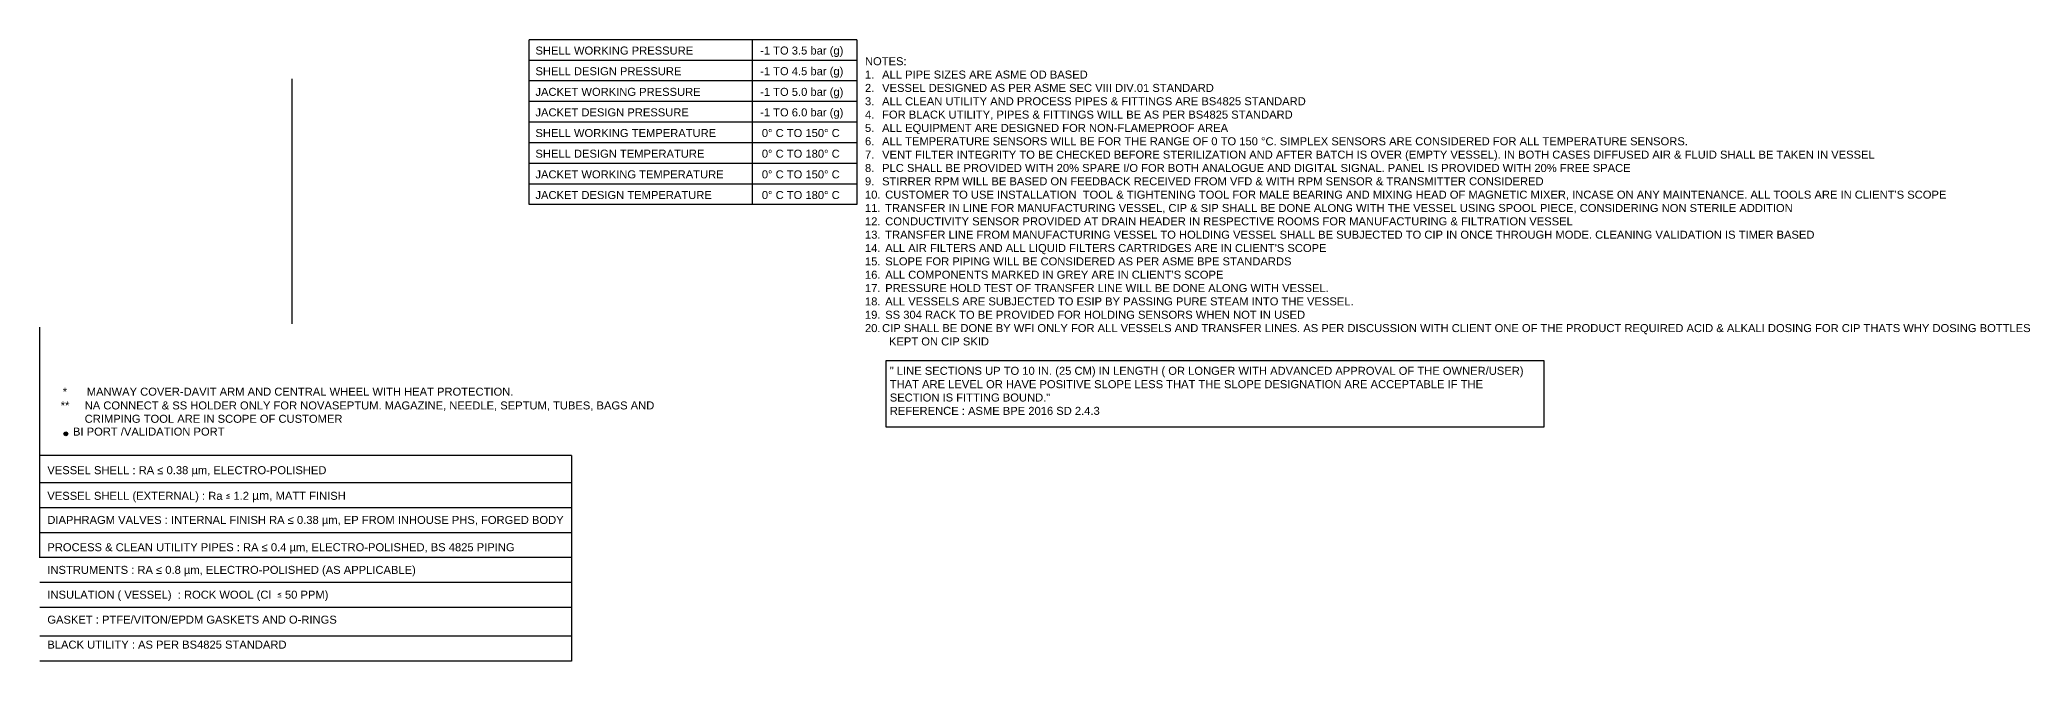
# Model space of a CAD drawing. Header units: millimetres. Extents: x -6754 to 5895, y -4820 to 1016.
# Drawn here: x -6302 to -5146, y -2541 to -2180 of the extents above; entities that cross this region are included whole.
import ezdxf

# ---------------------------------------------------------------- set-up
doc = ezdxf.new("R2010")
doc.units = ezdxf.units.MM
doc.layers.get('0').update_dxf_attribs({"linetype": 'CONTINUOUS'})
doc.layers.add('R2', color=1, linetype='CONTINUOUS')
doc.styles.get("Standard").update_dxf_attribs({"font": 'arial.ttf'})

msp = doc.modelspace()

# ---------------------------------------------------------------- hatches: boundary and pattern name
h = msp.add_hatch(color=256)
edge = h.paths.add_edge_path()
edge.add_arc((-6287.1, -2409.1), 1.11, -75.9487, 168.5408, ccw=False)
edge.add_arc((-6287.1, -2409.1), 1.11, 168.5408, 284.0513, ccw=False)

# ---------------------------------------------------------------- linework, layer by layer
for p, q in [((-5827.7, -2180.3), (-6018, -2180.3)), ((-6018, -2276), (-6018, -2180.3)), ((-5888.5, -2180.3), (-5888.5, -2276)), ((-5827.7, -2180.3), (-5827.7, -2276)), ((-5827.7, -2192.3), (-6018, -2192.3)), ((-6155.6, -2345.3), (-6155.6, -2202.9)), ((-5827.7, -2204.2), (-6018, -2204.2)), ((-5827.7, -2216.2), (-6018, -2216.2)), ((-5827.7, -2228.2), (-6018, -2228.2)), ((-5827.7, -2240.2), (-6018, -2240.2)), ((-5827.7, -2252.2), (-6018, -2252.2)), ((-5827.7, -2264.1), (-6018, -2264.1)), ((-5827.7, -2276), (-6018, -2276)), ((-6302.2, -2481.1), (-6302.2, -2347.2)), ((-5993.3, -2421.7), (-6302.2, -2421.7)), ((-5993.3, -2421.7), (-5993.3, -2541.1)), ((-5993.3, -2437.6), (-6302.2, -2437.6)), ((-5993.3, -2452.1), (-6302.2, -2452.1)), ((-5993.3, -2466.6), (-6302.2, -2466.6)), ((-5993.3, -2481), (-6302.2, -2481)), ((-5993.3, -2495.5), (-6302.2, -2495.5)), ((-5993.3, -2510), (-6302.2, -2510)), ((-5993.3, -2526.7), (-6302.2, -2526.7)), ((-5993.3, -2541.1), (-6302.2, -2541.1))]:
    msp.add_line(p, q)
msp.add_circle((-6287.1, -2409.1), 1.11)
at = {"layer": 'R2', "color": 1}
msp.add_lwpolyline([(-5810.6, -2366.5), (-5428.5, -2366.5), (-5428.5, -2405.2), (-5810.6, -2405.2)], close=True, dxfattribs=at)

# ---------------------------------------------------------------- texts
at = {"attachment_point": 1}
for s, insert, char_height, width in [('SHELL WORKING PRESSURE', (-6014.3, -2184.2), 4.648, 368.9), ('-1 TO 3.5 bar (g)', (-5883.8, -2184.2), 4.648, 368.9), ('SHELL DESIGN PRESSURE', (-6014.3, -2196.2), 4.648, 368.9), ('-1 TO 4.5 bar (g)', (-5883.8, -2196.2), 4.648, 368.9), ("NOTES:\\P\\pxi-3,l3,t2.14103;1.^IALL PIPE SIZES ARE ASME OD BASED\\P2.^IVESSEL DESIGNED AS PER ASME SEC VIII DIV.01 STANDARD  \\P3.^IALL CLEAN UTILITY AND PROCESS PIPES & FITTINGS ARE BS4825 STANDARD \\P4.^IFOR BLACK UTILITY, PIPES & FITTINGS WILL BE AS PER BS4825 STANDARD \\P5.^IALL EQUIPMENT ARE DESIGNED FOR NON-FLAMEPROOF AREA \\P6.^IALL TEMPERATURE SENSORS WILL BE FOR THE RANGE OF 0 TO 150 °C. SIMPLEX SENSORS ARE CONSIDERED FOR ALL TEMPERATURE SENSORS.  \\P7.^IVENT FILTER INTEGRITY TO BE CHECKED BEFORE STERILIZATION AND AFTER BATCH IS OVER (EMPTY VESSEL). IN BOTH CASES DIFFUSED AIR & FLUID SHALL BE TAKEN IN VESSEL \\P8.^IPLC SHALL BE PROVIDED WITH 20% SPARE I/O FOR BOTH ANALOGUE AND DIGITAL SIGNAL. PANEL IS PROVIDED WITH 20% FREE SPACE  \\P9.^ISTIRRER RPM WILL BE BASED ON FEEDBACK RECEIVED FROM VFD & WITH RPM SENSOR & TRANSMITTER CONSIDERED{\\fTrebuchet MS|b0|i0|c0|p34; } \\P10.^I CUSTOMER TO USE INSTALLATION  TOOL & TIGHTENING TOOL FOR MALE BEARING AND MIXING HEAD OF MAGNETIC MIXER, INCASE ON ANY MAINTENANCE. ALL TOOLS ARE IN CLIENT'S SCOPE \\P11.^I TRANSFER IN LINE FOR MANUFACTURING VESSEL, CIP & SIP SHALL BE DONE ALONG WITH THE VESSEL USING SPOOL PIECE, CONSIDERING NON STERILE ADDITION \\P12.^I CONDUCTIVITY SENSOR PROVIDED AT DRAIN HEADER IN RESPECTIVE ROOMS FOR MANUFACTURING & FILTRATION VESSEL \\P13.^I TRANSFER LINE FROM MANUFACTURING VESSEL TO HOLDING VESSEL SHALL BE SUBJECTED TO CIP IN ONCE THROUGH MODE. CLEANING VALIDATION IS TIMER BASED    \\P14.^I ALL AIR FILTERS AND ALL LIQUID FILTERS CARTRIDGES ARE IN CLIENT'S SCOPE \\P15.^I SLOPE FOR PIPING WILL BE CONSIDERED AS PER ASME BPE STANDARDS \\P16.^I ALL COMPONENTS MARKED IN GREY ARE IN CLIENT'S SCOPE \\P17.^I PRESSURE HOLD TEST OF TRANSFER LINE WILL BE DONE ALONG WITH VESSEL.\\P18.^I ALL VESSELS ARE SUBJECTED TO ESIP BY PASSING PURE STEAM INTO THE VESSEL. \\P19.^I SS 304 RACK TO BE PROVIDED FOR HOLDING SENSORS WHEN NOT IN USED\\P20.^ICIP SHALL BE DONE BY WFI ONLY FOR ALL VESSELS AND TRANSFER LINES. AS PER DISCUSSION WITH CLIENT ONE OF THE PRODUCT REQUIRED ACID & ALKALI DOSING FOR CIP THATS WHY DOSING BOTTLES \\P\\pi0;KEPT ON CIP SKID", (-5822.9, -2190.4), 4.6484, 722.507), ('JACKET WORKING PRESSURE', (-6014.3, -2208.2), 4.648, 368.9), ('-1 TO 5.0 bar (g)', (-5883.8, -2208.2), 4.648, 368.9), ('JACKET DESIGN PRESSURE', (-6014.3, -2220.1), 4.648, 368.9), ('-1 TO 6.0 bar (g)', (-5883.8, -2220.1), 4.648, 368.9), ('SHELL WORKING TEMPERATURE ', (-6014.3, -2232.1), 4.648, 368.9), ('0%%D C TO 150%%D C', (-5882.8, -2232.1), 4.648, 368.9), ('SHELL DESIGN TEMPERATURE ', (-6014.3, -2244.1), 4.648, 368.9), ('0%%D C TO 180%%D C', (-5882.8, -2244.1), 4.648, 368.9), ('JACKET WORKING TEMPERATURE ', (-6014.3, -2256.1), 4.648, 368.9), ('0%%D C TO 150%%D C', (-5882.8, -2256.1), 4.648, 368.9), ('JACKET DESIGN TEMPERATURE ', (-6014.3, -2268.1), 4.648, 368.9), ('0%%D C TO 180%%D C', (-5882.8, -2268.1), 4.648, 368.9), ('" LINE SECTIONS UP TO 10 IN. (25 CM) IN LENGTH ( OR LONGER WITH ADVANCED APPROVAL OF THE OWNER/USER) THAT ARE LEVEL OR HAVE POSITIVE SLOPE LESS THAT THE SLOPE DESIGNATION ARE ACCEPTABLE IF THE SECTION IS FITTING BOUND."\\PREFERENCE : ASME BPE 2016 SD 2.4.3', (-5808.5, -2370.2), 4.6484, 368.9), ('\\pxi-3,l4,t4;**^INA CONNECT & SS HOLDER ONLY FOR NOVASEPTUM. MAGAZINE, NEEDLE, SEPTUM, TUBES, BAGS AND CRIMPING TOOL ARE IN SCOPE OF CUSTOMER', (-6294.7, -2390.3), 4.6484, 368.9), ('\\pxi-3,l4,t4;*^IMANWAY COVER-DAVIT ARM AND CENTRAL WHEEL WITH HEAT PROTECTION. ', (-6293.5, -2382.3), 4.648, 368.9), ('BI PORT /VALIDATION PORT     ', (-6282.9, -2405.5), 4.648, 368.9), ('VESSEL SHELL : RA ≤ 0.38 µm, ELECTRO-POLISHED', (-6297.8, -2427.9), 4.648, 368.9), ('VESSEL SHELL (EXTERNAL) : Ra {\\fTrebuchet MS|b1|i0|c0|p34;≤} 1.2 {\\H1.0833x;µm,} MATT FINISH', (-6297.8, -2442.4), 4.648, 368.9), ('DIAPHRAGM VALVES : INTERNAL FINISH RA ≤ 0.38 µm, EP FROM INHOUSE PHS, FORGED BODY', (-6297.8, -2456.8), 4.648, 368.9), ('\\PPROCESS & CLEAN UTILITY PIPES : RA ≤ 0.4 µm, ELECTRO-POLISHED, BS 4825 PIPING', (-6297.8, -2464.9), 4.648, 368.9), ('INSTRUMENTS : RA ≤ 0.8 µm, ELECTRO-POLISHED (AS APPLICABLE)\\P ', (-6297.8, -2485.8), 4.648, 368.9), ('INSULATION ( VESSEL)  : ROCK WOOL (Cl  {\\fTrebuchet MS|b1|i0|c0|p34;≤} 50 PPM)', (-6297.8, -2500.2), 4.648, 368.9), ('GASKET : PTFE/VITON/EPDM GASKETS AND O-RINGS ', (-6297.8, -2514.7), 4.648, 368.9), ('BLACK UTILITY : AS PER BS4825 STANDARD', (-6297.8, -2529.2), 4.648, 368.9)]:
    msp.add_mtext(s, dxfattribs=dict(at, insert=insert, char_height=char_height, width=width))

doc.saveas('drawing.dxf')
